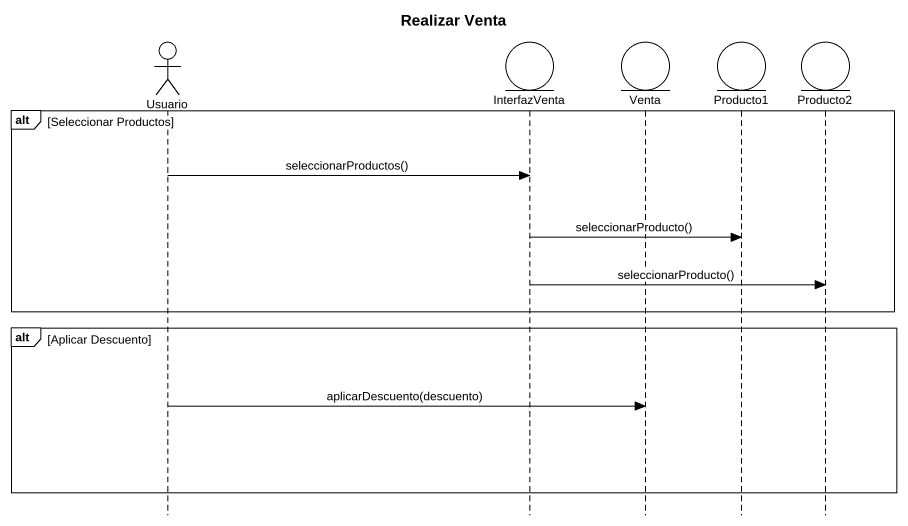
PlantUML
@startuml
title Realizar Venta
hide footbox
actor Usuario
entity InterfazVenta
entity Venta
entity Producto1
entity Producto2

alt Seleccionar Productos
  Usuario -> InterfazVenta : seleccionarProductos()
  InterfazVenta -> Producto1 : seleccionarProducto()
  InterfazVenta -> Producto2 : seleccionarProducto()
end
alt Aplicar Descuento
  Usuario -> Venta : aplicarDescuento(descuento)
end
@enduml
